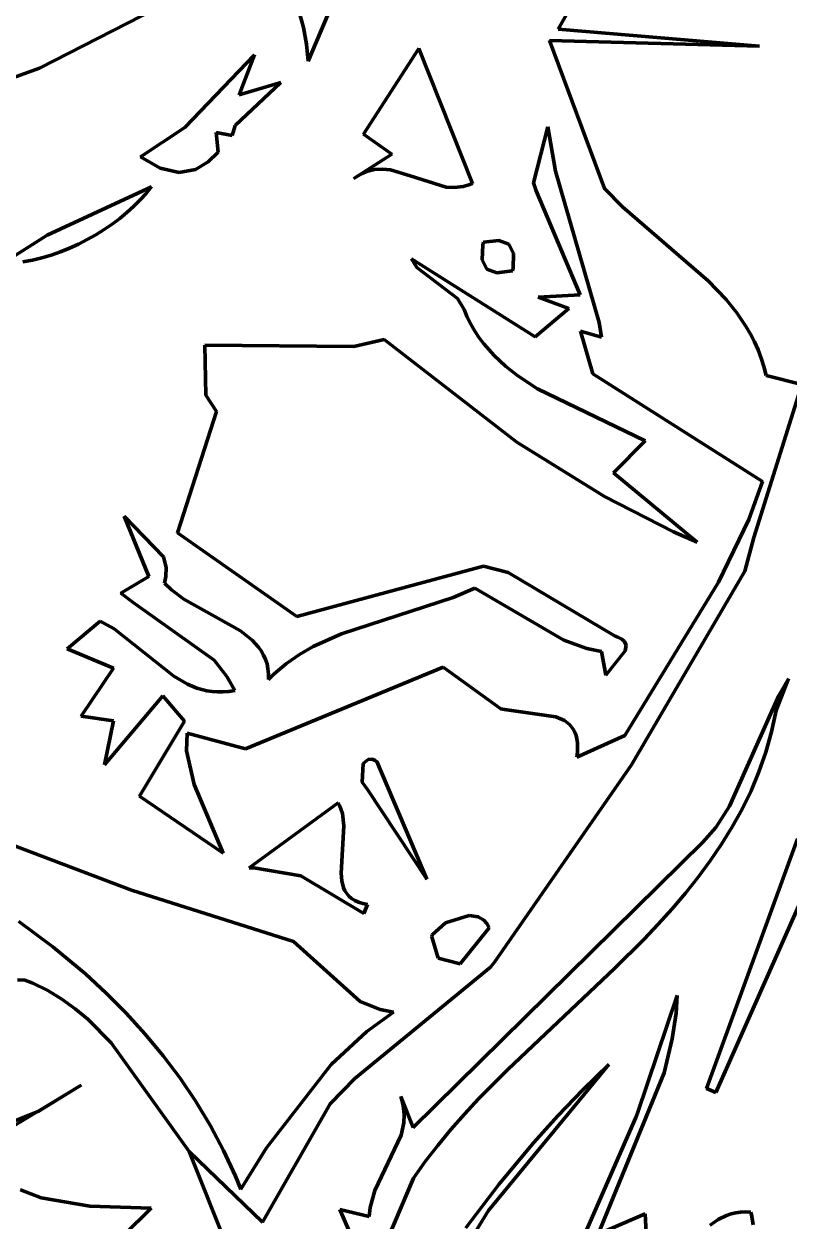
# Model space of a CAD drawing. Header units: millimetres. Extents: x 0 to 10.4, y 0 to 8.2.
# Drawn here: x 8.221 to 8.802, y 5.044 to 5.953 of the extents above; entities that cross this region are included whole.
import ezdxf

# ---------------------------------------------------------------- set-up
doc = ezdxf.new("R2010")
doc.units = ezdxf.units.MM
for name, color, linetype, lineweight in [('color#000000ff', 7, 'CONTINUOUS', 100), ('color#929292ff', 7, 'CONTINUOUS', 100), ('color#ffffffff', 7, 'CONTINUOUS', 100)]:
    doc.layers.add(name, color=color, linetype=linetype, lineweight=lineweight)

msp = doc.modelspace()

# ---------------------------------------------------------------- linework, layer by layer
at = {"layer": 'color#000000ff'}
for p, q in [((8.68705, 6.05539), (8.62654, 5.9491)), ((8.2326, 5.91965), (8.38231, 5.99631)), ((8.4368, 5.92478), (8.46016, 5.98043)), ((8.4281, 5.96881), (8.43312, 5.95051)), ((8.43312, 5.95051), (8.43543, 5.93785)), ((8.62654, 5.9491), (8.77963, 5.9364)), ((8.43543, 5.93785), (8.4368, 5.92478)), ((8.77963, 5.9364), (8.62005, 5.94047)), ((8.62005, 5.94047), (8.66184, 5.82821)), ((8.39594, 5.92972), (8.34303, 5.87448)), ((8.38429, 5.89924), (8.39594, 5.92972)), ((8.52088, 5.93462), (8.47881, 5.86948)), ((8.56149, 5.83192), (8.52088, 5.93462)), ((8.18222, 5.90135), (8.2326, 5.91965)), ((8.38129, 5.87598), (8.41601, 5.90877)), ((8.41601, 5.90877), (8.38429, 5.89924)), ((8.34303, 5.87448), (8.30939, 5.85237)), ((8.3789, 5.8685), (8.38129, 5.87598)), ((8.61876, 5.87498), (8.60804, 5.83253)), ((8.62459, 5.8413), (8.61876, 5.87498)), ((8.36826, 5.85588), (8.3668, 5.87064)), ((8.3668, 5.87064), (8.3789, 5.8685)), ((8.47881, 5.86948), (8.50034, 5.85435)), ((8.36079, 5.84845), (8.36826, 5.85588)), ((8.50034, 5.85435), (8.47131, 5.83577)), ((8.30939, 5.85237), (8.32412, 5.84359)), ((8.351, 5.84264), (8.36079, 5.84845)), ((8.32412, 5.84359), (8.33877, 5.84037)), ((8.33877, 5.84037), (8.351, 5.84264)), ((8.47131, 5.83577), (8.47457, 5.83793)), ((8.47457, 5.83793), (8.47778, 5.83966)), ((8.47778, 5.83966), (8.48094, 5.841)), ((8.48094, 5.841), (8.48407, 5.84197)), ((8.48407, 5.84197), (8.48716, 5.84261)), ((8.48716, 5.84261), (8.49326, 5.84298)), ((8.49326, 5.84298), (8.49926, 5.84235)), ((8.49926, 5.84235), (8.51409, 5.83791)), ((8.51409, 5.83791), (8.54149, 5.82935)), ((8.65776, 5.72659), (8.62459, 5.8413)), ((8.31763, 5.82958), (8.23833, 5.79287)), ((8.31355, 5.82451), (8.31763, 5.82958)), ((8.54149, 5.82935), (8.54794, 5.82904)), ((8.54794, 5.82904), (8.5546, 5.82983)), ((8.5546, 5.82983), (8.55801, 5.8307)), ((8.55801, 5.8307), (8.56149, 5.83192)), ((8.60804, 5.83253), (8.61002, 5.82645)), ((8.66184, 5.82821), (8.6755, 5.81418)), ((8.30422, 5.8147), (8.30907, 5.81954)), ((8.30907, 5.81954), (8.31355, 5.82451)), ((8.61002, 5.82645), (8.64339, 5.74757)), ((8.29351, 5.80545), (8.29902, 5.80999)), ((8.29902, 5.80999), (8.30422, 5.8147)), ((8.6755, 5.81418), (8.74067, 5.75801)), ((8.28166, 5.79696), (8.28771, 5.8011)), ((8.28771, 5.8011), (8.29351, 5.80545)), ((8.23833, 5.79287), (8.20558, 5.77209)), ((8.26887, 5.78938), (8.27536, 5.79304)), ((8.27536, 5.79304), (8.28166, 5.79696)), ((8.24842, 5.78012), (8.25537, 5.78289)), ((8.25537, 5.78289), (8.26219, 5.78599)), ((8.26219, 5.78599), (8.26887, 5.78938)), ((8.56949, 5.78545), (8.56885, 5.77407)), ((8.56992, 5.78743), (8.56949, 5.78545)), ((8.58151, 5.78877), (8.56992, 5.78743)), ((8.58913, 5.78594), (8.58151, 5.78877)), ((8.59277, 5.77893), (8.58913, 5.78594)), ((8.21994, 5.77261), (8.22711, 5.7739)), ((8.22711, 5.7739), (8.23426, 5.7756)), ((8.23426, 5.7756), (8.24137, 5.77768)), ((8.24137, 5.77768), (8.24842, 5.78012)), ((8.60925, 5.71551), (8.51527, 5.77491)), ((8.51527, 5.77491), (8.51933, 5.76813)), ((8.56885, 5.77407), (8.5724, 5.767)), ((8.59244, 5.76775), (8.59277, 5.77893)), ((8.51933, 5.76813), (8.55019, 5.74474)), ((8.5724, 5.767), (8.58014, 5.76425)), ((8.58014, 5.76425), (8.59206, 5.76582)), ((8.59206, 5.76582), (8.59244, 5.76775)), ((8.74067, 5.75801), (8.75422, 5.74396)), ((8.64339, 5.74757), (8.61145, 5.74576)), ((8.61145, 5.74576), (8.63471, 5.73698)), ((8.55019, 5.74474), (8.55517, 5.73636)), ((8.55517, 5.73636), (8.55763, 5.7306)), ((8.63471, 5.73698), (8.60925, 5.71551)), ((8.75422, 5.74396), (8.76236, 5.73393)), ((8.55763, 5.7306), (8.56037, 5.72511)), ((8.76236, 5.73393), (8.76963, 5.72326)), ((8.56037, 5.72511), (8.5634, 5.71988)), ((8.5634, 5.71988), (8.5667, 5.71489)), ((8.65298, 5.6874), (8.6437, 5.71986)), ((8.6437, 5.71986), (8.65959, 5.7153)), ((8.65959, 5.7153), (8.65776, 5.72659)), ((8.76963, 5.72326), (8.77289, 5.71764)), ((8.77289, 5.71764), (8.77586, 5.71181)), ((8.47129, 5.70825), (8.35813, 5.70913)), ((8.35813, 5.70913), (8.35887, 5.67124)), ((8.49454, 5.71363), (8.47129, 5.70825)), ((8.59516, 5.63563), (8.49454, 5.71363)), ((8.5667, 5.71489), (8.57024, 5.71014)), ((8.57024, 5.71014), (8.57803, 5.70129)), ((8.77586, 5.71181), (8.77855, 5.70576)), ((8.57803, 5.70129), (8.58664, 5.69324)), ((8.77855, 5.70576), (8.78091, 5.69948)), ((8.78091, 5.69948), (8.78294, 5.69295)), ((8.58664, 5.69324), (8.59597, 5.6859)), ((8.78294, 5.69295), (8.78462, 5.68615)), ((8.59597, 5.6859), (8.61104, 5.67602)), ((8.78182, 5.60561), (8.65298, 5.6874)), ((8.78462, 5.68615), (8.81186, 5.67934)), ((8.61104, 5.67602), (8.69285, 5.63649)), ((8.81186, 5.67934), (8.77529, 5.56331)), ((8.35887, 5.67124), (8.36708, 5.65879)), ((8.36708, 5.65879), (8.33748, 5.56679)), ((8.69285, 5.63649), (8.66864, 5.61235)), ((8.66191, 5.59425), (8.59516, 5.63563)), ((8.66864, 5.61235), (8.73225, 5.55973)), ((8.77158, 5.57697), (8.78182, 5.60561)), ((8.71434, 5.56763), (8.66191, 5.59425)), ((8.32672, 5.54856), (8.29692, 5.57945)), ((8.29692, 5.57945), (8.31554, 5.53359)), ((8.74859, 5.52932), (8.77158, 5.57697)), ((8.33748, 5.56679), (8.42811, 5.50331)), ((8.73225, 5.55973), (8.71434, 5.56763)), ((8.77529, 5.56331), (8.7684, 5.53765)), ((8.32875, 5.54039), (8.32672, 5.54856)), ((8.32858, 5.53358), (8.32875, 5.54039)), ((8.42811, 5.50331), (8.56989, 5.54144)), ((8.56989, 5.54144), (8.58877, 5.5367)), ((8.58877, 5.5367), (8.66997, 5.48822)), ((8.7684, 5.53765), (8.68241, 5.39052)), ((8.31554, 5.53359), (8.29426, 5.52091)), ((8.32754, 5.52866), (8.32858, 5.53358)), ((8.33287, 5.52337), (8.32754, 5.52866)), ((8.67735, 5.41293), (8.74859, 5.52932)), ((8.29426, 5.52091), (8.30379, 5.51391)), ((8.3423, 5.51638), (8.33287, 5.52337)), ((8.56326, 5.52473), (8.54698, 5.51759)), ((8.63109, 5.48529), (8.56326, 5.52473)), ((8.30379, 5.51391), (8.36517, 5.46996)), ((8.38522, 5.49232), (8.3423, 5.51638)), ((8.54698, 5.51759), (8.46192, 5.49011)), ((8.27859, 5.49969), (8.25365, 5.47876)), ((8.28923, 5.49392), (8.27859, 5.49969)), ((8.33462, 5.45796), (8.28923, 5.49392)), ((8.39413, 5.48528), (8.38522, 5.49232)), ((8.39901, 5.47994), (8.39413, 5.48528)), ((8.46192, 5.49011), (8.4404, 5.48038)), ((8.64839, 5.47882), (8.63109, 5.48529)), ((8.66997, 5.48822), (8.67196, 5.48755)), ((8.67196, 5.48755), (8.67507, 5.48603)), ((8.67507, 5.48603), (8.6771, 5.48431)), ((8.6771, 5.48431), (8.6784, 5.48142)), ((8.6784, 5.48142), (8.67753, 5.47713)), ((8.25365, 5.47876), (8.28867, 5.46408)), ((8.40107, 5.47703), (8.39901, 5.47994)), ((8.40283, 5.47394), (8.40107, 5.47703)), ((8.40429, 5.47066), (8.40283, 5.47394)), ((8.43015, 5.47444), (8.42032, 5.46758)), ((8.4404, 5.48038), (8.43015, 5.47444)), ((8.65951, 5.4767), (8.64839, 5.47882)), ((8.66299, 5.45869), (8.65951, 5.4767)), ((8.67753, 5.47713), (8.66299, 5.45869)), ((8.28867, 5.46408), (8.26422, 5.42759)), ((8.36517, 5.46996), (8.37501, 5.45771)), ((8.3891, 5.40282), (8.53927, 5.46471)), ((8.40541, 5.46717), (8.40429, 5.47066)), ((8.40616, 5.46346), (8.40541, 5.46717)), ((8.40654, 5.45951), (8.40616, 5.46346)), ((8.42032, 5.46758), (8.41098, 5.45969)), ((8.53927, 5.46471), (8.58314, 5.43316)), ((8.3449, 5.4519), (8.33462, 5.45796)), ((8.37501, 5.45771), (8.38094, 5.44715)), ((8.41098, 5.45969), (8.40652, 5.45531)), ((8.40652, 5.45531), (8.40654, 5.45951)), ((8.80173, 5.45579), (8.79238, 5.43176)), ((8.79431, 5.44331), (8.80173, 5.45579)), ((8.35213, 5.44886), (8.3449, 5.4519)), ((8.35975, 5.44682), (8.35213, 5.44886)), ((8.36373, 5.44622), (8.35975, 5.44682)), ((8.36782, 5.44593), (8.36373, 5.44622)), ((8.37205, 5.44597), (8.36782, 5.44593)), ((8.37642, 5.44637), (8.37205, 5.44597)), ((8.38094, 5.44715), (8.37642, 5.44637)), ((8.2819, 5.39049), (8.32632, 5.44292)), ((8.32632, 5.44292), (8.34273, 5.42384)), ((8.75698, 5.35918), (8.79431, 5.44331)), ((8.26422, 5.42759), (8.28884, 5.42404)), ((8.58314, 5.43316), (8.58576, 5.43258)), ((8.58576, 5.43258), (8.62483, 5.42713)), ((8.62483, 5.42713), (8.63155, 5.42415)), ((8.79238, 5.43176), (8.78888, 5.41574)), ((8.28884, 5.42404), (8.2819, 5.39049)), ((8.34273, 5.42384), (8.30849, 5.36691)), ((8.63155, 5.42415), (8.63525, 5.4213)), ((8.63525, 5.4213), (8.63818, 5.41762)), ((8.34427, 5.40117), (8.34463, 5.41462)), ((8.34463, 5.41462), (8.3891, 5.40282)), ((8.63818, 5.41762), (8.63932, 5.41542)), ((8.63932, 5.41542), (8.64023, 5.41297)), ((8.64023, 5.41297), (8.64089, 5.41024)), ((8.64075, 5.39629), (8.67735, 5.41293)), ((8.64089, 5.41024), (8.64129, 5.40723)), ((8.78888, 5.41574), (8.78448, 5.40029)), ((8.35005, 5.3756), (8.34427, 5.40117)), ((8.64123, 5.40027), (8.64075, 5.39629)), ((8.64141, 5.40391), (8.64123, 5.40027)), ((8.64129, 5.40723), (8.64141, 5.40391)), ((8.78448, 5.40029), (8.77924, 5.38536)), ((8.47859, 5.39157), (8.47774, 5.37734)), ((8.48222, 5.39474), (8.47859, 5.39157)), ((8.48525, 5.39484), (8.48222, 5.39474)), ((8.48761, 5.39396), (8.48525, 5.39484)), ((8.48889, 5.3932), (8.48761, 5.39396)), ((8.52693, 5.30388), (8.48889, 5.3932)), ((8.68241, 5.39052), (8.57819, 5.2407)), ((8.77924, 5.38536), (8.77321, 5.37094)), ((8.37215, 5.32341), (8.35005, 5.3756)), ((8.47774, 5.37734), (8.48189, 5.37191)), ((8.30849, 5.36691), (8.37215, 5.32341)), ((8.48189, 5.37191), (8.52693, 5.30388)), ((8.77321, 5.37094), (8.76645, 5.35698)), ((8.30251, 5.2954), (8.14581, 5.35468)), ((8.45943, 5.36181), (8.39187, 5.31246)), ((8.46082, 5.35918), (8.45943, 5.36181)), ((8.46275, 5.35351), (8.46082, 5.35918)), ((8.74636, 5.34305), (8.75698, 5.35918)), ((8.76645, 5.35698), (8.75899, 5.34346)), ((8.46389, 5.34419), (8.46275, 5.35351)), ((8.46175, 5.30823), (8.46389, 5.34419)), ((8.73665, 5.33193), (8.74636, 5.34305)), ((8.75899, 5.34346), (8.7509, 5.33034)), ((8.51658, 5.1152), (8.73665, 5.33193)), ((8.73944, 5.14489), (8.80856, 5.33443)), ((8.7509, 5.33034), (8.74223, 5.31758)), ((8.39187, 5.31246), (8.39528, 5.31248)), ((8.39528, 5.31248), (8.43101, 5.30624)), ((8.74223, 5.31758), (8.73302, 5.30517)), ((8.43101, 5.30624), (8.47905, 5.27767)), ((8.46226, 5.30248), (8.46175, 5.30823)), ((8.46361, 5.29728), (8.46226, 5.30248)), ((8.73302, 5.30517), (8.72333, 5.29305)), ((8.42542, 5.25648), (8.30251, 5.2954)), ((8.46466, 5.29493), (8.46361, 5.29728)), ((8.46602, 5.29277), (8.46466, 5.29493)), ((8.46769, 5.29081), (8.46602, 5.29277)), ((8.46972, 5.28906), (8.46769, 5.29081)), ((8.72333, 5.29305), (8.71322, 5.28121)), ((8.81468, 5.29515), (8.74657, 5.14166)), ((8.47213, 5.28755), (8.46972, 5.28906)), ((8.47494, 5.28629), (8.47213, 5.28755)), ((8.47819, 5.28529), (8.47494, 5.28629)), ((8.4819, 5.28458), (8.47819, 5.28529)), ((8.47905, 5.27767), (8.4819, 5.28458)), ((8.55916, 5.27615), (8.5411, 5.27067)), ((8.56589, 5.27507), (8.55916, 5.27615)), ((8.57013, 5.27263), (8.56589, 5.27507)), ((8.57242, 5.27012), (8.57013, 5.27263)), ((8.71322, 5.28121), (8.70273, 5.2696)), ((8.21692, 5.27162), (8.24276, 5.25245)), ((8.5411, 5.27067), (8.53088, 5.26145)), ((8.55224, 5.2394), (8.57417, 5.26685)), ((8.57417, 5.26685), (8.57242, 5.27012)), ((8.70273, 5.2696), (8.69191, 5.25819)), ((8.4762, 5.21083), (8.42542, 5.25648)), ((8.53088, 5.26145), (8.53074, 5.25986)), ((8.53074, 5.25986), (8.5354, 5.24379)), ((8.69191, 5.25819), (8.6695, 5.23587)), ((8.24276, 5.25245), (8.2675, 5.23179)), ((8.57516, 5.23697), (8.47217, 5.15247)), ((8.5354, 5.24379), (8.55224, 5.2394)), ((8.57819, 5.2407), (8.57516, 5.23697)), ((8.6695, 5.23587), (8.5884, 5.15934)), ((8.2214, 5.22715), (8.21591, 5.22726)), ((8.22737, 5.22474), (8.2214, 5.22715)), ((8.2675, 5.23179), (8.28327, 5.2172)), ((8.23878, 5.21919), (8.22737, 5.22474)), ((8.24952, 5.21271), (8.23878, 5.21919)), ((8.25965, 5.20541), (8.24952, 5.21271)), ((8.28327, 5.2172), (8.2984, 5.20198)), ((8.49145, 5.20474), (8.4762, 5.21083)), ((8.68707, 5.126), (8.71718, 5.21545)), ((8.71718, 5.21545), (8.71626, 5.20208)), ((8.26922, 5.19737), (8.25965, 5.20541)), ((8.2984, 5.20198), (8.31283, 5.18612)), ((8.48129, 5.18807), (8.50156, 5.20268)), ((8.50156, 5.20268), (8.49145, 5.20474)), ((8.71626, 5.20208), (8.71338, 5.18241)), ((8.28691, 5.17946), (8.26922, 5.19737)), ((8.31283, 5.18612), (8.3265, 5.16965)), ((8.4541, 5.16308), (8.48129, 5.18807)), ((8.71338, 5.18241), (8.70714, 5.15677)), ((8.34618, 5.09704), (8.28691, 5.17946)), ((8.3265, 5.16965), (8.33935, 5.15256)), ((8.4051, 5.09989), (8.4541, 5.16308)), ((8.5884, 5.15934), (8.56617, 5.13686)), ((8.66521, 5.16309), (8.57384, 5.05215)), ((8.64543, 5.14387), (8.66521, 5.16309)), ((8.70714, 5.15677), (8.65694, 5.03413)), ((8.26432, 5.14735), (8.19572, 5.10602)), ((8.23256, 5.12788), (8.26432, 5.14735)), ((8.33935, 5.15256), (8.35132, 5.13487)), ((8.47217, 5.15247), (8.45333, 5.13306)), ((8.50812, 5.13528), (8.50699, 5.13881)), ((8.50699, 5.13881), (8.51658, 5.1152)), ((8.56617, 5.13686), (8.55547, 5.12535)), ((8.62632, 5.12403), (8.64543, 5.14387)), ((8.74657, 5.14166), (8.73944, 5.14489)), ((8.20413, 5.11646), (8.23256, 5.12788)), ((8.35132, 5.13487), (8.36235, 5.11659)), ((8.45333, 5.13306), (8.40187, 5.0433)), ((8.50892, 5.13183), (8.50812, 5.13528)), ((8.50965, 5.12513), (8.50892, 5.13183)), ((8.50728, 5.10934), (8.50934, 5.11867)), ((8.50934, 5.11867), (8.50965, 5.12513)), ((8.55547, 5.12535), (8.54511, 5.11362)), ((8.60788, 5.1036), (8.62632, 5.12403)), ((8.64748, 5.03554), (8.68579, 5.12287)), ((8.68579, 5.12287), (8.68707, 5.126)), ((8.36235, 5.11659), (8.37239, 5.09772)), ((8.48741, 5.06738), (8.50728, 5.10934)), ((8.54511, 5.11362), (8.53515, 5.10164)), ((8.38543, 5.06833), (8.4051, 5.09989)), ((8.53515, 5.10164), (8.52564, 5.08937)), ((8.58146, 5.07189), (8.60788, 5.1036)), ((8.40187, 5.0433), (8.34618, 5.09704)), ((8.37239, 5.09772), (8.38136, 5.07827)), ((8.52564, 5.08937), (8.51663, 5.07677)), ((8.38136, 5.07827), (8.38543, 5.06833)), ((8.51663, 5.07677), (8.42647, 4.86469)), ((8.4837, 5.05448), (8.48741, 5.06738)), ((8.55652, 5.03902), (8.58146, 5.07189)), ((8.48297, 5.04767), (8.4837, 5.05448)), ((8.4751, 5.01968), (8.46077, 5.05295)), ((8.46077, 5.05295), (8.48297, 5.04767)), ((8.57384, 5.05215), (8.49845, 4.93032)), ((8.65694, 5.03413), (8.69283, 5.04972)), ((8.69283, 5.04972), (8.69681, 4.97622)), ((8.74214, 5.04107), (8.74822, 5.04528)), ((8.74822, 5.04528), (8.7547, 5.04846)), ((8.7547, 5.04846), (8.75811, 5.04961)), ((8.75811, 5.04961), (8.76164, 5.05044)), ((8.76164, 5.05044), (8.76529, 5.05093)), ((8.76529, 5.05093), (8.76906, 5.05107)), ((8.76906, 5.05107), (8.77296, 5.05083)), ((8.77296, 5.05083), (8.77386, 5.04763)), ((8.77386, 5.04763), (8.77488, 5.0413))]:
    msp.add_line(p, q, dxfattribs=at)
at = {"layer": 'color#929292ff'}
for p, q in [((8.56885, 5.77407), (8.56949, 5.78545)), ((8.56949, 5.78545), (8.56992, 5.78743)), ((8.56992, 5.78743), (8.58151, 5.78877)), ((8.58151, 5.78877), (8.58913, 5.78594)), ((8.58913, 5.78594), (8.59277, 5.77893)), ((8.5724, 5.767), (8.56885, 5.77407)), ((8.59277, 5.77893), (8.59244, 5.76775)), ((8.58014, 5.76425), (8.5724, 5.767)), ((8.59206, 5.76582), (8.58014, 5.76425)), ((8.59244, 5.76775), (8.59206, 5.76582)), ((8.37498, 5.02529), (8.34618, 5.09704)), ((8.34618, 5.09704), (8.40187, 5.0433)), ((8.21822, 5.06783), (8.23371, 5.06174)), ((8.23371, 5.06174), (8.27084, 5.05547)), ((8.27084, 5.05547), (8.31746, 5.05401)), ((8.31746, 5.05401), (8.29653, 5.03341))]:
    msp.add_line(p, q, dxfattribs=at)
at = {"layer": 'color#ffffffff'}
for p, q in [((8.62654, 5.9491), (8.68705, 6.05539)), ((8.38231, 5.99631), (8.2326, 5.91965)), ((8.46016, 5.98043), (8.4368, 5.92478)), ((8.43312, 5.95051), (8.4281, 5.96881)), ((8.43543, 5.93785), (8.43312, 5.95051)), ((8.77963, 5.9364), (8.62654, 5.9491)), ((8.4368, 5.92478), (8.43543, 5.93785)), ((8.66184, 5.82821), (8.62005, 5.94047)), ((8.62005, 5.94047), (8.77963, 5.9364)), ((8.34303, 5.87448), (8.39594, 5.92972)), ((8.39594, 5.92972), (8.38429, 5.89924)), ((8.47881, 5.86948), (8.52088, 5.93462)), ((8.52088, 5.93462), (8.56149, 5.83192)), ((8.2326, 5.91965), (8.18222, 5.90135)), ((8.41601, 5.90877), (8.38129, 5.87598)), ((8.38429, 5.89924), (8.41601, 5.90877)), ((8.30939, 5.85237), (8.34303, 5.87448)), ((8.38129, 5.87598), (8.3789, 5.8685)), ((8.60804, 5.83253), (8.61876, 5.87498)), ((8.61876, 5.87498), (8.62459, 5.8413)), ((8.3789, 5.8685), (8.3668, 5.87064)), ((8.3668, 5.87064), (8.36826, 5.85588)), ((8.50034, 5.85435), (8.47881, 5.86948)), ((8.36826, 5.85588), (8.36079, 5.84845)), ((8.47131, 5.83577), (8.50034, 5.85435)), ((8.32412, 5.84359), (8.30939, 5.85237)), ((8.36079, 5.84845), (8.351, 5.84264)), ((8.33877, 5.84037), (8.32412, 5.84359)), ((8.351, 5.84264), (8.33877, 5.84037)), ((8.47457, 5.83793), (8.47131, 5.83577)), ((8.47778, 5.83966), (8.47457, 5.83793)), ((8.48094, 5.841), (8.47778, 5.83966)), ((8.48407, 5.84197), (8.48094, 5.841)), ((8.48716, 5.84261), (8.48407, 5.84197)), ((8.49326, 5.84298), (8.48716, 5.84261)), ((8.49926, 5.84235), (8.49326, 5.84298)), ((8.51409, 5.83791), (8.49926, 5.84235)), ((8.54149, 5.82935), (8.51409, 5.83791)), ((8.62459, 5.8413), (8.65776, 5.72659)), ((8.23833, 5.79287), (8.31763, 5.82958)), ((8.31763, 5.82958), (8.31355, 5.82451)), ((8.54794, 5.82904), (8.54149, 5.82935)), ((8.5546, 5.82983), (8.54794, 5.82904)), ((8.55801, 5.8307), (8.5546, 5.82983)), ((8.56149, 5.83192), (8.55801, 5.8307)), ((8.61002, 5.82645), (8.60804, 5.83253)), ((8.6755, 5.81418), (8.66184, 5.82821)), ((8.30907, 5.81954), (8.30422, 5.8147)), ((8.31355, 5.82451), (8.30907, 5.81954)), ((8.64339, 5.74757), (8.61002, 5.82645)), ((8.29902, 5.80999), (8.29351, 5.80545)), ((8.30422, 5.8147), (8.29902, 5.80999)), ((8.74067, 5.75801), (8.6755, 5.81418)), ((8.28771, 5.8011), (8.28166, 5.79696)), ((8.29351, 5.80545), (8.28771, 5.8011)), ((8.20558, 5.77209), (8.23833, 5.79287)), ((8.27536, 5.79304), (8.26887, 5.78938)), ((8.28166, 5.79696), (8.27536, 5.79304)), ((8.25537, 5.78289), (8.24842, 5.78012)), ((8.26219, 5.78599), (8.25537, 5.78289)), ((8.26887, 5.78938), (8.26219, 5.78599)), ((8.22711, 5.7739), (8.21994, 5.77261)), ((8.23426, 5.7756), (8.22711, 5.7739)), ((8.24137, 5.77768), (8.23426, 5.7756)), ((8.24842, 5.78012), (8.24137, 5.77768)), ((8.51933, 5.76813), (8.51527, 5.77491)), ((8.51527, 5.77491), (8.60925, 5.71551)), ((8.55019, 5.74474), (8.51933, 5.76813)), ((8.75422, 5.74396), (8.74067, 5.75801)), ((8.61145, 5.74576), (8.64339, 5.74757)), ((8.63471, 5.73698), (8.61145, 5.74576)), ((8.55517, 5.73636), (8.55019, 5.74474)), ((8.55763, 5.7306), (8.55517, 5.73636)), ((8.60925, 5.71551), (8.63471, 5.73698)), ((8.76236, 5.73393), (8.75422, 5.74396)), ((8.56037, 5.72511), (8.55763, 5.7306)), ((8.76963, 5.72326), (8.76236, 5.73393)), ((8.5634, 5.71988), (8.56037, 5.72511)), ((8.5667, 5.71489), (8.5634, 5.71988)), ((8.65959, 5.7153), (8.6437, 5.71986)), ((8.6437, 5.71986), (8.65298, 5.6874)), ((8.65776, 5.72659), (8.65959, 5.7153)), ((8.77289, 5.71764), (8.76963, 5.72326)), ((8.77586, 5.71181), (8.77289, 5.71764)), ((8.35887, 5.67124), (8.35813, 5.70913)), ((8.35813, 5.70913), (8.47129, 5.70825)), ((8.47129, 5.70825), (8.49454, 5.71363)), ((8.49454, 5.71363), (8.59516, 5.63563)), ((8.57024, 5.71014), (8.5667, 5.71489)), ((8.57803, 5.70129), (8.57024, 5.71014)), ((8.77855, 5.70576), (8.77586, 5.71181)), ((8.58664, 5.69324), (8.57803, 5.70129)), ((8.78091, 5.69948), (8.77855, 5.70576)), ((8.78294, 5.69295), (8.78091, 5.69948)), ((8.59597, 5.6859), (8.58664, 5.69324)), ((8.78462, 5.68615), (8.78294, 5.69295)), ((8.61104, 5.67602), (8.59597, 5.6859)), ((8.65298, 5.6874), (8.78182, 5.60561)), ((8.81186, 5.67934), (8.78462, 5.68615)), ((8.69285, 5.63649), (8.61104, 5.67602)), ((8.77529, 5.56331), (8.81186, 5.67934)), ((8.36708, 5.65879), (8.35887, 5.67124)), ((8.33748, 5.56679), (8.36708, 5.65879)), ((8.66864, 5.61235), (8.69285, 5.63649)), ((8.59516, 5.63563), (8.66191, 5.59425)), ((8.73225, 5.55973), (8.66864, 5.61235)), ((8.78182, 5.60561), (8.77158, 5.57697)), ((8.66191, 5.59425), (8.71434, 5.56763)), ((8.31554, 5.53359), (8.29692, 5.57945)), ((8.29692, 5.57945), (8.32672, 5.54856)), ((8.77158, 5.57697), (8.74859, 5.52932)), ((8.42811, 5.50331), (8.33748, 5.56679)), ((8.71434, 5.56763), (8.73225, 5.55973)), ((8.7684, 5.53765), (8.77529, 5.56331)), ((8.32672, 5.54856), (8.32875, 5.54039)), ((8.32875, 5.54039), (8.32858, 5.53358)), ((8.56989, 5.54144), (8.42811, 5.50331)), ((8.58877, 5.5367), (8.56989, 5.54144)), ((8.66997, 5.48822), (8.58877, 5.5367)), ((8.68241, 5.39052), (8.7684, 5.53765)), ((8.29426, 5.52091), (8.31554, 5.53359)), ((8.32858, 5.53358), (8.32754, 5.52866)), ((8.32754, 5.52866), (8.33287, 5.52337)), ((8.74859, 5.52932), (8.67735, 5.41293)), ((8.30379, 5.51391), (8.29426, 5.52091)), ((8.33287, 5.52337), (8.3423, 5.51638)), ((8.54698, 5.51759), (8.56326, 5.52473)), ((8.56326, 5.52473), (8.63109, 5.48529)), ((8.36517, 5.46996), (8.30379, 5.51391)), ((8.3423, 5.51638), (8.38522, 5.49232)), ((8.46192, 5.49011), (8.54698, 5.51759)), ((8.25365, 5.47876), (8.27859, 5.49969)), ((8.27859, 5.49969), (8.28923, 5.49392)), ((8.28923, 5.49392), (8.33462, 5.45796)), ((8.38522, 5.49232), (8.39413, 5.48528)), ((8.39413, 5.48528), (8.39901, 5.47994)), ((8.4404, 5.48038), (8.46192, 5.49011)), ((8.63109, 5.48529), (8.64839, 5.47882)), ((8.67196, 5.48755), (8.66997, 5.48822)), ((8.67507, 5.48603), (8.67196, 5.48755)), ((8.6771, 5.48431), (8.67507, 5.48603)), ((8.6784, 5.48142), (8.6771, 5.48431)), ((8.67753, 5.47713), (8.6784, 5.48142)), ((8.28867, 5.46408), (8.25365, 5.47876)), ((8.39901, 5.47994), (8.40107, 5.47703)), ((8.40107, 5.47703), (8.40283, 5.47394)), ((8.40283, 5.47394), (8.40429, 5.47066)), ((8.42032, 5.46758), (8.43015, 5.47444)), ((8.43015, 5.47444), (8.4404, 5.48038)), ((8.64839, 5.47882), (8.65951, 5.4767)), ((8.65951, 5.4767), (8.66299, 5.45869)), ((8.66299, 5.45869), (8.67753, 5.47713)), ((8.26422, 5.42759), (8.28867, 5.46408)), ((8.37501, 5.45771), (8.36517, 5.46996)), ((8.53927, 5.46471), (8.3891, 5.40282)), ((8.40429, 5.47066), (8.40541, 5.46717)), ((8.40541, 5.46717), (8.40616, 5.46346)), ((8.40616, 5.46346), (8.40654, 5.45951)), ((8.41098, 5.45969), (8.42032, 5.46758)), ((8.58314, 5.43316), (8.53927, 5.46471)), ((8.33462, 5.45796), (8.3449, 5.4519)), ((8.38094, 5.44715), (8.37501, 5.45771)), ((8.40652, 5.45531), (8.41098, 5.45969)), ((8.40654, 5.45951), (8.40652, 5.45531)), ((8.79238, 5.43176), (8.80173, 5.45579)), ((8.80173, 5.45579), (8.79431, 5.44331)), ((8.3449, 5.4519), (8.35213, 5.44886)), ((8.35213, 5.44886), (8.35975, 5.44682)), ((8.35975, 5.44682), (8.36373, 5.44622)), ((8.36373, 5.44622), (8.36782, 5.44593)), ((8.36782, 5.44593), (8.37205, 5.44597)), ((8.37205, 5.44597), (8.37642, 5.44637)), ((8.37642, 5.44637), (8.38094, 5.44715)), ((8.32632, 5.44292), (8.2819, 5.39049)), ((8.34273, 5.42384), (8.32632, 5.44292)), ((8.79431, 5.44331), (8.75698, 5.35918)), ((8.28884, 5.42404), (8.26422, 5.42759)), ((8.58576, 5.43258), (8.58314, 5.43316)), ((8.62483, 5.42713), (8.58576, 5.43258)), ((8.63155, 5.42415), (8.62483, 5.42713)), ((8.78888, 5.41574), (8.79238, 5.43176)), ((8.2819, 5.39049), (8.28884, 5.42404)), ((8.30849, 5.36691), (8.34273, 5.42384)), ((8.63525, 5.4213), (8.63155, 5.42415)), ((8.63818, 5.41762), (8.63525, 5.4213)), ((8.34463, 5.41462), (8.34427, 5.40117)), ((8.3891, 5.40282), (8.34463, 5.41462)), ((8.63932, 5.41542), (8.63818, 5.41762)), ((8.64023, 5.41297), (8.63932, 5.41542)), ((8.64089, 5.41024), (8.64023, 5.41297)), ((8.67735, 5.41293), (8.64075, 5.39629)), ((8.64129, 5.40723), (8.64089, 5.41024)), ((8.78448, 5.40029), (8.78888, 5.41574)), ((8.34427, 5.40117), (8.35005, 5.3756)), ((8.64075, 5.39629), (8.64123, 5.40027)), ((8.64123, 5.40027), (8.64141, 5.40391)), ((8.64141, 5.40391), (8.64129, 5.40723)), ((8.77924, 5.38536), (8.78448, 5.40029)), ((8.47774, 5.37734), (8.47859, 5.39157)), ((8.47859, 5.39157), (8.48222, 5.39474)), ((8.48222, 5.39474), (8.48525, 5.39484)), ((8.48525, 5.39484), (8.48761, 5.39396)), ((8.48761, 5.39396), (8.48889, 5.3932)), ((8.48889, 5.3932), (8.52693, 5.30388)), ((8.57819, 5.2407), (8.68241, 5.39052)), ((8.77321, 5.37094), (8.77924, 5.38536)), ((8.35005, 5.3756), (8.37215, 5.32341)), ((8.48189, 5.37191), (8.47774, 5.37734)), ((8.37215, 5.32341), (8.30849, 5.36691)), ((8.52693, 5.30388), (8.48189, 5.37191)), ((8.76645, 5.35698), (8.77321, 5.37094)), ((8.14581, 5.35468), (8.30251, 5.2954)), ((8.39187, 5.31246), (8.45943, 5.36181)), ((8.45943, 5.36181), (8.46082, 5.35918)), ((8.46082, 5.35918), (8.46275, 5.35351)), ((8.75698, 5.35918), (8.74636, 5.34305)), ((8.75899, 5.34346), (8.76645, 5.35698)), ((8.46275, 5.35351), (8.46389, 5.34419)), ((8.46389, 5.34419), (8.46175, 5.30823)), ((8.74636, 5.34305), (8.73665, 5.33193)), ((8.7509, 5.33034), (8.75899, 5.34346)), ((8.73665, 5.33193), (8.51658, 5.1152)), ((8.80856, 5.33443), (8.73944, 5.14489)), ((8.74223, 5.31758), (8.7509, 5.33034)), ((8.39528, 5.31248), (8.39187, 5.31246)), ((8.43101, 5.30624), (8.39528, 5.31248)), ((8.73302, 5.30517), (8.74223, 5.31758)), ((8.47905, 5.27767), (8.43101, 5.30624)), ((8.46175, 5.30823), (8.46226, 5.30248)), ((8.46226, 5.30248), (8.46361, 5.29728)), ((8.72333, 5.29305), (8.73302, 5.30517)), ((8.30251, 5.2954), (8.42542, 5.25648)), ((8.46361, 5.29728), (8.46466, 5.29493)), ((8.46466, 5.29493), (8.46602, 5.29277)), ((8.46602, 5.29277), (8.46769, 5.29081)), ((8.46769, 5.29081), (8.46972, 5.28906)), ((8.71322, 5.28121), (8.72333, 5.29305)), ((8.74657, 5.14166), (8.81468, 5.29515)), ((8.46972, 5.28906), (8.47213, 5.28755)), ((8.47213, 5.28755), (8.47494, 5.28629)), ((8.47494, 5.28629), (8.47819, 5.28529)), ((8.47819, 5.28529), (8.4819, 5.28458)), ((8.4819, 5.28458), (8.47905, 5.27767)), ((8.5411, 5.27067), (8.55916, 5.27615)), ((8.55916, 5.27615), (8.56589, 5.27507)), ((8.56589, 5.27507), (8.57013, 5.27263)), ((8.57013, 5.27263), (8.57242, 5.27012)), ((8.70273, 5.2696), (8.71322, 5.28121)), ((8.24276, 5.25245), (8.21692, 5.27162)), ((8.53088, 5.26145), (8.5411, 5.27067)), ((8.57417, 5.26685), (8.55224, 5.2394)), ((8.57242, 5.27012), (8.57417, 5.26685)), ((8.69191, 5.25819), (8.70273, 5.2696)), ((8.42542, 5.25648), (8.4762, 5.21083)), ((8.53074, 5.25986), (8.53088, 5.26145)), ((8.5354, 5.24379), (8.53074, 5.25986)), ((8.6695, 5.23587), (8.69191, 5.25819)), ((8.2675, 5.23179), (8.24276, 5.25245)), ((8.47217, 5.15247), (8.57516, 5.23697)), ((8.55224, 5.2394), (8.5354, 5.24379)), ((8.57516, 5.23697), (8.57819, 5.2407)), ((8.5884, 5.15934), (8.6695, 5.23587)), ((8.21591, 5.22726), (8.2214, 5.22715)), ((8.2214, 5.22715), (8.22737, 5.22474)), ((8.28327, 5.2172), (8.2675, 5.23179)), ((8.22737, 5.22474), (8.23878, 5.21919)), ((8.23878, 5.21919), (8.24952, 5.21271)), ((8.24952, 5.21271), (8.25965, 5.20541)), ((8.2984, 5.20198), (8.28327, 5.2172)), ((8.4762, 5.21083), (8.49145, 5.20474)), ((8.71718, 5.21545), (8.68707, 5.126)), ((8.71626, 5.20208), (8.71718, 5.21545)), ((8.25965, 5.20541), (8.26922, 5.19737)), ((8.31283, 5.18612), (8.2984, 5.20198)), ((8.50156, 5.20268), (8.48129, 5.18807)), ((8.49145, 5.20474), (8.50156, 5.20268)), ((8.71338, 5.18241), (8.71626, 5.20208)), ((8.26922, 5.19737), (8.28691, 5.17946)), ((8.3265, 5.16965), (8.31283, 5.18612)), ((8.48129, 5.18807), (8.4541, 5.16308)), ((8.70714, 5.15677), (8.71338, 5.18241)), ((8.28691, 5.17946), (8.34618, 5.09704)), ((8.33935, 5.15256), (8.3265, 5.16965)), ((8.4541, 5.16308), (8.4051, 5.09989)), ((8.56617, 5.13686), (8.5884, 5.15934)), ((8.57384, 5.05215), (8.66521, 5.16309)), ((8.66521, 5.16309), (8.64543, 5.14387)), ((8.65694, 5.03413), (8.70714, 5.15677)), ((8.19572, 5.10602), (8.26432, 5.14735)), ((8.26432, 5.14735), (8.23256, 5.12788)), ((8.35132, 5.13487), (8.33935, 5.15256)), ((8.45333, 5.13306), (8.47217, 5.15247)), ((8.51658, 5.1152), (8.50699, 5.13881)), ((8.50699, 5.13881), (8.50812, 5.13528)), ((8.55547, 5.12535), (8.56617, 5.13686)), ((8.64543, 5.14387), (8.62632, 5.12403)), ((8.73944, 5.14489), (8.74657, 5.14166)), ((8.23256, 5.12788), (8.20413, 5.11646)), ((8.36235, 5.11659), (8.35132, 5.13487)), ((8.40187, 5.0433), (8.45333, 5.13306)), ((8.50812, 5.13528), (8.50892, 5.13183)), ((8.50892, 5.13183), (8.50965, 5.12513)), ((8.50934, 5.11867), (8.50728, 5.10934)), ((8.50965, 5.12513), (8.50934, 5.11867)), ((8.54511, 5.11362), (8.55547, 5.12535)), ((8.62632, 5.12403), (8.60788, 5.1036)), ((8.68579, 5.12287), (8.64748, 5.03554)), ((8.68707, 5.126), (8.68579, 5.12287)), ((8.37239, 5.09772), (8.36235, 5.11659)), ((8.50728, 5.10934), (8.48741, 5.06738)), ((8.53515, 5.10164), (8.54511, 5.11362)), ((8.4051, 5.09989), (8.38543, 5.06833)), ((8.52564, 5.08937), (8.53515, 5.10164)), ((8.60788, 5.1036), (8.58146, 5.07189)), ((8.34618, 5.09704), (8.37498, 5.02529)), ((8.38136, 5.07827), (8.37239, 5.09772)), ((8.51663, 5.07677), (8.52564, 5.08937)), ((8.38543, 5.06833), (8.38136, 5.07827)), ((8.42647, 4.86469), (8.51663, 5.07677)), ((8.23371, 5.06174), (8.21822, 5.06783)), ((8.48741, 5.06738), (8.4837, 5.05448)), ((8.58146, 5.07189), (8.55652, 5.03902)), ((8.27084, 5.05547), (8.23371, 5.06174)), ((8.31746, 5.05401), (8.27084, 5.05547)), ((8.4837, 5.05448), (8.48297, 5.04767)), ((8.29653, 5.03341), (8.31746, 5.05401)), ((8.48297, 5.04767), (8.46077, 5.05295)), ((8.46077, 5.05295), (8.4751, 5.01968)), ((8.49845, 4.93032), (8.57384, 5.05215)), ((8.69283, 5.04972), (8.65694, 5.03413)), ((8.69681, 4.97622), (8.69283, 5.04972)), ((8.74822, 5.04528), (8.74214, 5.04107)), ((8.7547, 5.04846), (8.74822, 5.04528)), ((8.75811, 5.04961), (8.7547, 5.04846)), ((8.76164, 5.05044), (8.75811, 5.04961)), ((8.76529, 5.05093), (8.76164, 5.05044)), ((8.76906, 5.05107), (8.76529, 5.05093)), ((8.77296, 5.05083), (8.76906, 5.05107)), ((8.77386, 5.04763), (8.77296, 5.05083)), ((8.77488, 5.0413), (8.77386, 5.04763))]:
    msp.add_line(p, q, dxfattribs=at)

doc.saveas('drawing.dxf')
